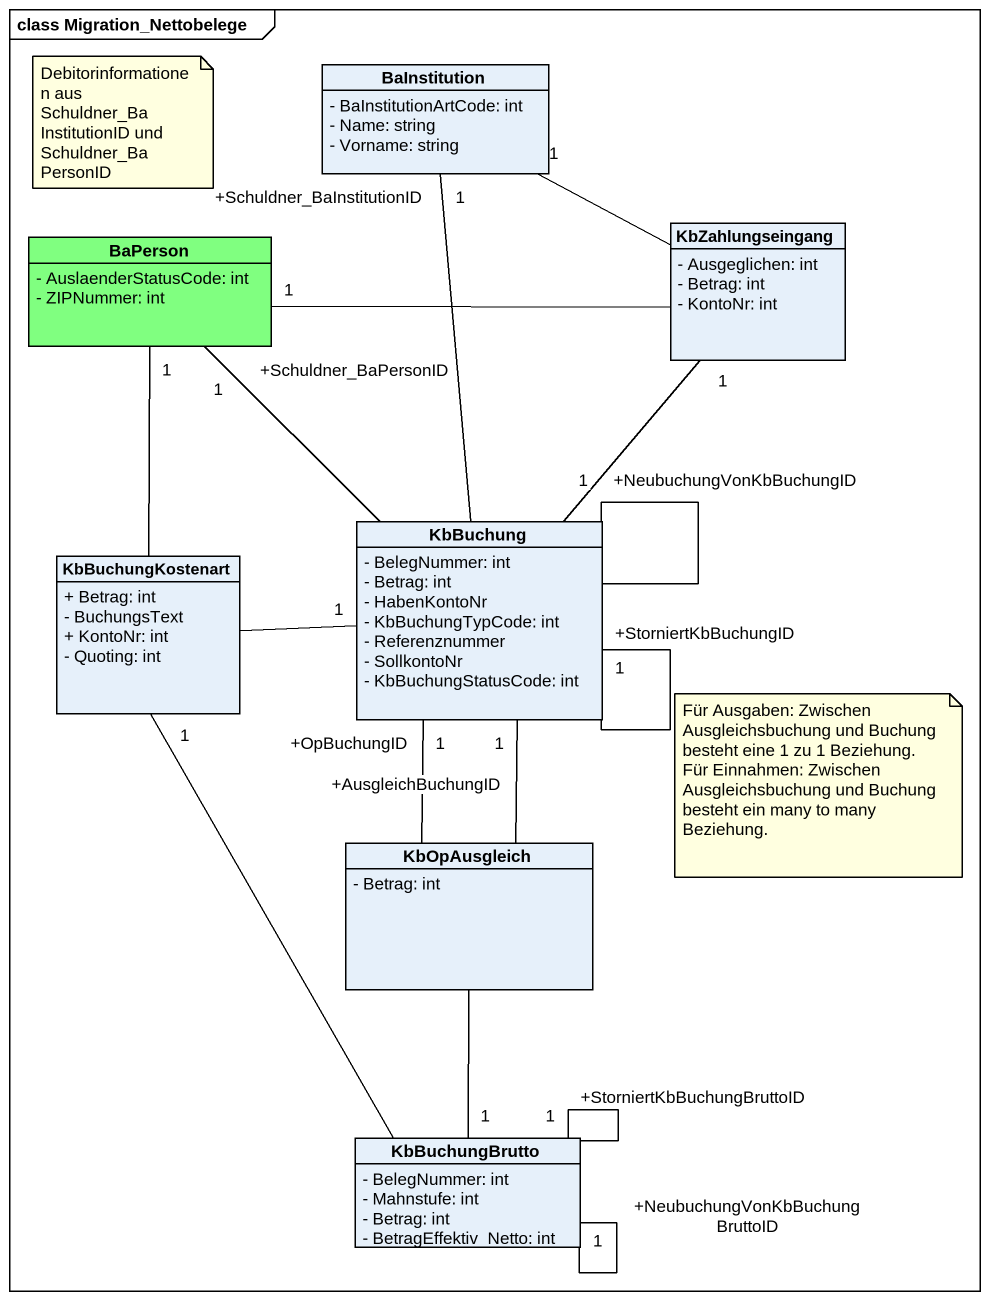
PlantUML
@startuml
mainframe class Migration_Nettobelege
hide circle
hide empty members
skinparam classAttributeIconSize 0
class BaInstitution {
  - BaInstitutionArtCode: int
  - Name: string
  - Vorname: string
}
class BaPerson #80FF80 {
  - AuslaenderStatusCode: int
  - ZIPNummer: int
}
class KbZahlungseingang {
  - Ausgeglichen: int
  - Betrag: int
  - KontoNr: int
}
class KbBuchung {
  - BelegNummer: int
  - Betrag: int
  - HabenKontoNr
  - KbBuchungTypCode: int
  - Referenznummer
  - SollkontoNr
  - KbBuchungStatusCode: int
}
class KbBuchungKostenart {
  + Betrag: int
  - BuchungsText
  + KontoNr: int
  - Quoting: int
}
class KbOpAusgleich {
  - Betrag: int
}
class KbBuchungBrutto {
  - BelegNummer: int
  - Mahnstufe: int
  - Betrag: int
  - BetragEffektiv_Netto: int
}
KbZahlungseingang -left- "1" BaInstitution
KbZahlungseingang -left- "1" BaPerson
KbZahlungseingang "1" -- KbBuchung
KbBuchung -up- "+Schuldner_BaInstitutionID\n1" BaInstitution
KbBuchung -up- "+Schuldner_BaPersonID\n1" BaPerson
KbBuchung -- "+NeubuchungVonKbBuchungID\n1" KbBuchung
KbBuchung -- "+StorniertKbBuchungID\n1" KbBuchung
KbBuchungKostenart -up- "1" BaPerson
KbBuchungKostenart -right- "1" KbBuchung
KbOpAusgleich -up- "+OpBuchungID\n1" KbBuchung
KbOpAusgleich -up- "+AusgleichBuchungID\n1" KbBuchung
KbOpAusgleich -- "1" KbBuchungBrutto
KbBuchungBrutto -up- "1" KbBuchungKostenart
KbBuchungBrutto -- "+StorniertKbBuchungBruttoID\n1" KbBuchungBrutto
KbBuchungBrutto -- "+NeubuchungVonKbBuchungBruttoID\n1" KbBuchungBrutto
note as N1
  Debitorinformationen aus Schuldner_BaInstitutionID und Schuldner_BaPersonID
end note
note as N2
  Für Ausgaben: Zwischen Ausgleichsbuchung und Buchung besteht eine 1 zu 1 Beziehung.
  Für Einnahmen: Zwischen Ausgleichsbuchung und Buchung besteht ein many to many Beziehung.
end note
@enduml
